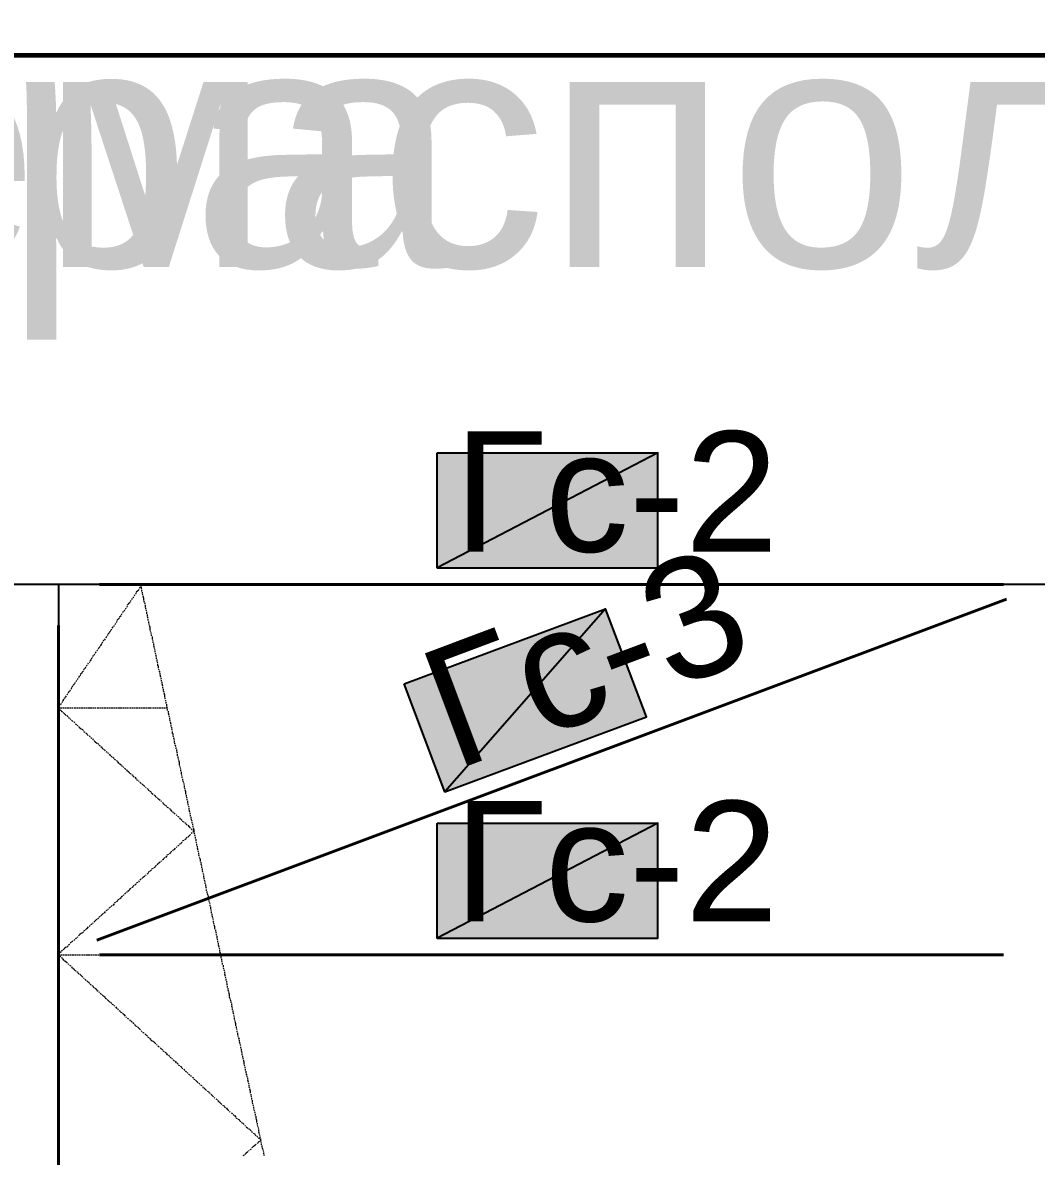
# Model space of a CAD drawing. Extents: x 8 to 21351, y 0 to 420.
# Drawn here: x 15691.51 to 15722.33, y 381.6 to 416.07 of the extents above; entities that cross this region are included whole.
import ezdxf

# ---------------------------------------------------------------- set-up
doc = ezdxf.new("R2010")
doc.units = 0
doc.styles.add('TEYPDFCAD_TEXT', font='arial.ttf')

msp = doc.modelspace()

# ---------------------------------------------------------------- hatches: boundary and pattern name
at = {"true_color": 0xffffff}
h = msp.add_hatch(color=0, dxfattribs=at)
h.paths.add_polyline_path([(15704.108, 402.992), (15710.818, 402.992), (15704.108, 399.5)])
h.paths.add_polyline_path([(15710.818, 402.992), (15704.108, 399.5), (15710.818, 399.5)])
h = msp.add_hatch(color=0, dxfattribs=at)
h.paths.add_polyline_path([(15703.113, 395.965), (15709.231, 398.251), (15704.341, 392.684)])
h.paths.add_polyline_path([(15709.231, 398.251), (15704.341, 392.684), (15710.479, 394.97)])
h = msp.add_hatch(color=0, dxfattribs=at)
h.paths.add_polyline_path([(15704.108, 391.731), (15710.818, 391.731), (15704.108, 388.239)])
h.paths.add_polyline_path([(15710.818, 391.731), (15704.108, 388.239), (15710.818, 388.239)])

# ---------------------------------------------------------------- linework, layer by layer
at = {"color": 0, "lineweight": 0, "true_color": 0xffffff}
for p, q in [((15704.108, 399.5), (15710.818, 399.5)), ((15704.341, 392.684), (15710.479, 394.97)), ((15704.108, 388.239), (15710.818, 388.239))]:
    msp.add_line(p, q, dxfattribs=at)
at = {"color": 7, "lineweight": 25}
for p, q in [((15702.076, 398.992), (15682.095, 398.992)), ((15692.594, 398.992), (15692.594, 385.593)), ((15704.574, 398.992), (15703.579, 398.992)), ((15726.079, 398.992), (15706.077, 398.992)), ((15692.594, 384.09), (15692.594, 383.074))]:
    msp.add_line(p, q, dxfattribs=at)
at = {"color": 7, "lineweight": 40}
for p, q in [((15721.338, 398.992), (15693.842, 398.992)), ((15693.758, 388.175), (15721.423, 398.547)), ((15692.594, 397.743), (15692.594, 310.219)), ((15721.338, 387.731), (15693.842, 387.731))]:
    msp.add_line(p, q, dxfattribs=at)
at = {"color": 7, "lineweight": 5}
for p, q in [((15695.049, 398.843), (15695.007, 398.801)), ((15695.07, 398.907), (15695.049, 398.865)), ((15695.112, 398.949), (15695.091, 398.928)), ((15695.112, 398.928), (15695.112, 398.949)), ((15695.134, 398.843), (15695.112, 398.907)), ((15695.134, 398.78), (15695.134, 398.822)), ((15694.795, 398.505), (15694.774, 398.462)), ((15694.837, 398.568), (15694.816, 398.526)), ((15694.88, 398.611), (15694.858, 398.589)), ((15694.922, 398.674), (15694.901, 398.632)), ((15694.964, 398.738), (15694.943, 398.695)), ((15695.007, 398.801), (15694.964, 398.759)), ((15695.155, 398.716), (15695.155, 398.759)), ((15695.176, 398.653), (15695.155, 398.695)), ((15695.197, 398.568), (15695.176, 398.632)), ((15695.197, 398.505), (15695.197, 398.568)), ((15695.218, 398.441), (15695.197, 398.484)), ((15694.562, 398.166), (15694.541, 398.124)), ((15694.604, 398.209), (15694.583, 398.166)), ((15694.647, 398.272), (15694.626, 398.23)), ((15694.689, 398.335), (15694.668, 398.293)), ((15694.731, 398.399), (15694.689, 398.357)), ((15694.774, 398.441), (15694.731, 398.399)), ((15695.239, 398.378), (15695.218, 398.42)), ((15695.239, 398.314), (15695.239, 398.357)), ((15695.261, 398.23), (15695.239, 398.293)), ((15695.282, 398.166), (15695.261, 398.209)), ((15695.282, 398.103), (15695.282, 398.145)), ((15694.329, 397.806), (15694.308, 397.764)), ((15694.372, 397.87), (15694.35, 397.827)), ((15694.414, 397.933), (15694.372, 397.891)), ((15694.456, 397.976), (15694.414, 397.933)), ((15694.499, 398.039), (15694.456, 397.997)), ((15694.52, 398.103), (15694.499, 398.06)), ((15695.303, 398.039), (15695.303, 398.081)), ((15695.324, 397.954), (15695.303, 398.018)), ((15695.324, 397.891), (15695.324, 397.933)), ((15695.345, 397.827), (15695.345, 397.87)), ((15695.366, 397.764), (15695.345, 397.806)), ((15694.096, 397.468), (15694.075, 397.425)), ((15694.139, 397.51), (15694.096, 397.489)), ((15694.181, 397.574), (15694.139, 397.531)), ((15694.223, 397.637), (15694.181, 397.595)), ((15694.245, 397.7), (15694.223, 397.658)), ((15694.287, 397.743), (15694.266, 397.7)), ((15695.388, 397.679), (15695.366, 397.743)), ((15695.388, 397.616), (15695.388, 397.679)), ((15695.409, 397.552), (15695.388, 397.595)), ((15695.43, 397.489), (15695.409, 397.531)), ((15695.43, 397.425), (15695.43, 397.468)), ((15693.864, 397.108), (15693.821, 397.065)), ((15693.906, 397.171), (15693.864, 397.129)), ((15693.948, 397.235), (15693.906, 397.192)), ((15693.969, 397.298), (15693.948, 397.256)), ((15694.012, 397.341), (15693.991, 397.298)), ((15694.054, 397.404), (15694.033, 397.362)), ((15695.451, 397.341), (15695.451, 397.404)), ((15695.472, 397.277), (15695.451, 397.319)), ((15695.472, 397.214), (15695.472, 397.256)), ((15695.493, 397.15), (15695.493, 397.192)), ((15695.515, 397.065), (15695.493, 397.129)), ((15693.631, 396.769), (15693.588, 396.727)), ((15693.652, 396.833), (15693.631, 396.79)), ((15693.694, 396.875), (15693.673, 396.833)), ((15693.737, 396.938), (15693.715, 396.896)), ((15693.779, 397.002), (15693.758, 396.96)), ((15693.821, 397.065), (15693.8, 397.023)), ((15695.536, 397.002), (15695.515, 397.044)), ((15695.536, 396.938), (15695.536, 396.981)), ((15695.557, 396.875), (15695.536, 396.917)), ((15695.578, 396.79), (15695.557, 396.854)), ((15695.578, 396.727), (15695.578, 396.769)), ((15693.377, 396.43), (15693.356, 396.388)), ((15693.419, 396.473), (15693.398, 396.43)), ((15693.461, 396.536), (15693.44, 396.494)), ((15693.504, 396.6), (15693.483, 396.557)), ((15693.546, 396.642), (15693.525, 396.621)), ((15693.588, 396.706), (15693.546, 396.663)), ((15695.599, 396.663), (15695.599, 396.706)), ((15695.62, 396.6), (15695.599, 396.642)), ((15695.62, 396.515), (15695.62, 396.579)), ((15695.642, 396.452), (15695.642, 396.515)), ((15695.663, 396.388), (15695.642, 396.43)), ((15693.144, 396.071), (15693.123, 396.028)), ((15693.186, 396.134), (15693.165, 396.092)), ((15693.229, 396.198), (15693.207, 396.155)), ((15693.271, 396.24), (15693.25, 396.198)), ((15693.313, 396.303), (15693.271, 396.261)), ((15693.356, 396.367), (15693.313, 396.325)), ((15695.684, 396.325), (15695.663, 396.367)), ((15695.684, 396.261), (15695.684, 396.303)), ((15695.705, 396.176), (15695.684, 396.24)), ((15695.726, 396.113), (15695.705, 396.155)), ((15695.726, 396.049), (15695.726, 396.092)), ((15692.911, 395.732), (15692.89, 395.69)), ((15692.953, 395.774), (15692.932, 395.732)), ((15692.996, 395.838), (15692.975, 395.796)), ((15693.038, 395.901), (15692.996, 395.859)), ((15693.08, 395.965), (15693.038, 395.923)), ((15693.102, 396.007), (15693.08, 395.965)), ((15695.747, 395.986), (15695.747, 396.028)), ((15695.769, 395.901), (15695.747, 395.965)), ((15695.769, 395.838), (15695.769, 395.88)), ((15695.79, 395.774), (15695.79, 395.817)), ((15695.811, 395.711), (15695.79, 395.753)), ((15692.678, 395.372), (15692.657, 395.33)), ((15692.721, 395.436), (15692.699, 395.393)), ((15692.763, 395.499), (15692.721, 395.457)), ((15692.805, 395.541), (15692.763, 395.52)), ((15692.826, 395.605), (15692.805, 395.563)), ((15692.869, 395.668), (15692.848, 395.626)), ((15695.832, 395.626), (15695.811, 395.69)), ((15695.832, 395.563), (15695.832, 395.626)), ((15695.853, 395.499), (15695.832, 395.541)), ((15695.874, 395.436), (15695.853, 395.478)), ((15695.874, 395.372), (15695.874, 395.414)), ((15692.594, 395.266), (15692.594, 395.245)), ((15692.594, 395.245), (15692.615, 395.203)), ((15692.594, 395.203), (15692.594, 395.245)), ((15692.594, 395.245), (15692.636, 395.245)), ((15692.594, 395.139), (15692.594, 395.182)), ((15692.594, 395.055), (15692.594, 395.118)), ((15692.594, 394.991), (15692.594, 395.055)), ((15692.636, 395.33), (15692.615, 395.288)), ((15692.636, 395.245), (15692.699, 395.245)), ((15692.636, 395.182), (15692.678, 395.16)), ((15692.678, 395.139), (15692.721, 395.118)), ((15692.721, 395.245), (15692.763, 395.245)), ((15692.742, 395.097), (15692.784, 395.055)), ((15692.784, 395.245), (15692.826, 395.245)), ((15692.784, 395.055), (15692.826, 395.012)), ((15692.848, 395.245), (15692.911, 395.245)), ((15692.932, 395.245), (15692.975, 395.245)), ((15692.996, 395.245), (15693.038, 395.245)), ((15693.059, 395.245), (15693.123, 395.245)), ((15693.144, 395.245), (15693.186, 395.245)), ((15693.207, 395.245), (15693.25, 395.245)), ((15693.271, 395.245), (15693.334, 395.245)), ((15693.356, 395.245), (15693.398, 395.245)), ((15693.419, 395.245), (15693.461, 395.245)), ((15693.483, 395.245), (15693.546, 395.245)), ((15693.546, 395.245), (15693.61, 395.245)), ((15693.631, 395.245), (15693.673, 395.245)), ((15693.694, 395.245), (15693.737, 395.245)), ((15693.758, 395.245), (15693.821, 395.245)), ((15693.842, 395.245), (15693.885, 395.245)), ((15693.906, 395.245), (15693.948, 395.245)), ((15693.969, 395.245), (15694.033, 395.245)), ((15694.054, 395.245), (15694.096, 395.245)), ((15694.118, 395.245), (15694.16, 395.245)), ((15694.181, 395.245), (15694.245, 395.245)), ((15694.266, 395.245), (15694.308, 395.245)), ((15694.329, 395.245), (15694.372, 395.245)), ((15694.393, 395.245), (15694.456, 395.245)), ((15694.456, 395.245), (15694.52, 395.245)), ((15694.541, 395.245), (15694.583, 395.245)), ((15694.604, 395.245), (15694.647, 395.245)), ((15694.668, 395.245), (15694.731, 395.245)), ((15694.753, 395.245), (15694.795, 395.245)), ((15694.816, 395.245), (15694.858, 395.245)), ((15694.88, 395.245), (15694.943, 395.245)), ((15694.964, 395.245), (15695.007, 395.245)), ((15695.028, 395.245), (15695.07, 395.245)), ((15695.091, 395.245), (15695.155, 395.245)), ((15695.176, 395.245), (15695.218, 395.245)), ((15695.239, 395.245), (15695.282, 395.245)), ((15695.303, 395.245), (15695.366, 395.245)), ((15695.366, 395.245), (15695.43, 395.245)), ((15695.451, 395.245), (15695.493, 395.245)), ((15695.515, 395.245), (15695.557, 395.245)), ((15695.578, 395.245), (15695.642, 395.245)), ((15695.663, 395.245), (15695.705, 395.245)), ((15695.726, 395.245), (15695.769, 395.245)), ((15695.79, 395.245), (15695.853, 395.245)), ((15695.874, 395.245), (15695.917, 395.245)), ((15695.896, 395.288), (15695.896, 395.351)), ((15695.917, 395.224), (15695.896, 395.266)), ((15695.917, 395.16), (15695.917, 395.203)), ((15695.938, 395.097), (15695.938, 395.139)), ((15695.959, 395.012), (15695.938, 395.076)), ((15692.594, 394.928), (15692.594, 394.97)), ((15692.594, 394.864), (15692.594, 394.906)), ((15692.594, 394.779), (15692.594, 394.843)), ((15692.594, 394.716), (15692.594, 394.758)), ((15692.594, 394.652), (15692.594, 394.695)), ((15692.848, 395.012), (15692.89, 394.97)), ((15692.89, 394.949), (15692.932, 394.928)), ((15692.953, 394.906), (15692.975, 394.885)), ((15692.996, 394.864), (15693.038, 394.822)), ((15693.059, 394.822), (15693.08, 394.779)), ((15693.102, 394.758), (15693.144, 394.737)), ((15693.165, 394.716), (15693.186, 394.695)), ((15695.98, 394.949), (15695.959, 394.991)), ((15695.98, 394.885), (15695.98, 394.928)), ((15696.001, 394.822), (15695.98, 394.864)), ((15696.023, 394.737), (15696.001, 394.801)), ((15696.023, 394.674), (15696.023, 394.716)), ((15692.594, 394.568), (15692.594, 394.631)), ((15692.594, 394.504), (15692.594, 394.547)), ((15692.594, 394.441), (15692.594, 394.483)), ((15692.594, 394.356), (15692.594, 394.42)), ((15692.594, 394.293), (15692.594, 394.335)), ((15693.207, 394.674), (15693.25, 394.631)), ((15693.25, 394.631), (15693.292, 394.589)), ((15693.313, 394.589), (15693.356, 394.547)), ((15693.356, 394.525), (15693.398, 394.504)), ((15693.419, 394.483), (15693.461, 394.462)), ((15693.461, 394.441), (15693.504, 394.399)), ((15693.525, 394.399), (15693.546, 394.356)), ((15693.567, 394.335), (15693.61, 394.314)), ((15696.044, 394.61), (15696.044, 394.652)), ((15696.065, 394.547), (15696.044, 394.589)), ((15696.065, 394.462), (15696.065, 394.525)), ((15696.086, 394.399), (15696.086, 394.462)), ((15696.107, 394.335), (15696.086, 394.377)), ((15692.594, 394.229), (15692.594, 394.271)), ((15692.594, 394.144), (15692.594, 394.208)), ((15692.594, 394.081), (15692.594, 394.144)), ((15692.594, 394.017), (15692.594, 394.06)), ((15692.594, 393.954), (15692.594, 393.996)), ((15693.631, 394.293), (15693.652, 394.271)), ((15693.673, 394.25), (15693.715, 394.208)), ((15693.715, 394.208), (15693.758, 394.166)), ((15693.779, 394.166), (15693.821, 394.123)), ((15693.821, 394.102), (15693.864, 394.081)), ((15693.885, 394.06), (15693.927, 394.039)), ((15693.927, 394.017), (15693.969, 393.975)), ((15696.128, 394.271), (15696.107, 394.314)), ((15696.128, 394.208), (15696.128, 394.25)), ((15696.15, 394.123), (15696.128, 394.187)), ((15696.171, 394.06), (15696.15, 394.102)), ((15696.171, 393.996), (15696.171, 394.039)), ((15692.594, 393.869), (15692.594, 393.933)), ((15692.594, 393.806), (15692.594, 393.848)), ((15692.594, 393.742), (15692.594, 393.785)), ((15692.594, 393.658), (15692.594, 393.721)), ((15693.991, 393.975), (15694.012, 393.933)), ((15694.033, 393.912), (15694.075, 393.89)), ((15694.096, 393.869), (15694.118, 393.848)), ((15694.139, 393.827), (15694.181, 393.785)), ((15694.202, 393.785), (15694.223, 393.742)), ((15694.245, 393.742), (15694.287, 393.7)), ((15694.287, 393.679), (15694.329, 393.658)), ((15696.192, 393.933), (15696.192, 393.975)), ((15696.213, 393.848), (15696.192, 393.912)), ((15696.213, 393.785), (15696.213, 393.827)), ((15696.234, 393.721), (15696.234, 393.764)), ((15696.255, 393.658), (15696.234, 393.7)), ((15692.594, 393.594), (15692.594, 393.637)), ((15692.594, 393.531), (15692.594, 393.573)), ((15692.594, 393.446), (15692.594, 393.51)), ((15692.594, 393.382), (15692.594, 393.425)), ((15692.594, 393.319), (15692.594, 393.361)), ((15694.35, 393.637), (15694.393, 393.615)), ((15694.393, 393.594), (15694.435, 393.552)), ((15694.456, 393.552), (15694.499, 393.51)), ((15694.499, 393.488), (15694.541, 393.467)), ((15694.562, 393.446), (15694.583, 393.425)), ((15694.604, 393.404), (15694.647, 393.361)), ((15694.668, 393.361), (15694.689, 393.319)), ((15694.71, 393.319), (15694.753, 393.277)), ((15696.277, 393.573), (15696.255, 393.637)), ((15696.277, 393.51), (15696.277, 393.573)), ((15696.298, 393.446), (15696.277, 393.488)), ((15696.319, 393.382), (15696.298, 393.425)), ((15696.319, 393.319), (15696.319, 393.361)), ((15692.594, 393.234), (15692.594, 393.298)), ((15692.594, 393.171), (15692.594, 393.234)), ((15692.594, 393.107), (15692.594, 393.15)), ((15692.594, 393.044), (15692.594, 393.086)), ((15692.594, 392.959), (15692.594, 393.023)), ((15694.753, 393.255), (15694.795, 393.234)), ((15694.816, 393.213), (15694.858, 393.192)), ((15694.858, 393.171), (15694.901, 393.128)), ((15694.922, 393.128), (15694.964, 393.086)), ((15694.964, 393.065), (15695.007, 393.044)), ((15695.028, 393.023), (15695.049, 393.002)), ((15695.07, 392.98), (15695.112, 392.938)), ((15696.34, 393.234), (15696.34, 393.298)), ((15696.361, 393.171), (15696.34, 393.213)), ((15696.361, 393.107), (15696.361, 393.15)), ((15696.382, 393.044), (15696.382, 393.086)), ((15696.404, 392.959), (15696.382, 393.023)), ((15692.594, 392.896), (15692.594, 392.938)), ((15692.594, 392.832), (15692.594, 392.874)), ((15692.594, 392.747), (15692.594, 392.811)), ((15692.594, 392.684), (15692.594, 392.726)), ((15692.594, 392.62), (15692.594, 392.663)), ((15695.134, 392.938), (15695.155, 392.896)), ((15695.176, 392.896), (15695.218, 392.853)), ((15695.239, 392.832), (15695.261, 392.811)), ((15695.282, 392.79), (15695.324, 392.769)), ((15695.324, 392.747), (15695.366, 392.705)), ((15695.388, 392.705), (15695.43, 392.663)), ((15695.43, 392.642), (15695.472, 392.62)), ((15696.425, 392.896), (15696.404, 392.938)), ((15696.425, 392.832), (15696.425, 392.874)), ((15696.446, 392.769), (15696.425, 392.811)), ((15696.467, 392.684), (15696.446, 392.747)), ((15696.467, 392.62), (15696.467, 392.684)), ((15692.594, 392.536), (15692.594, 392.599)), ((15692.594, 392.472), (15692.594, 392.515)), ((15692.594, 392.409), (15692.594, 392.451)), ((15692.594, 392.324), (15692.594, 392.388)), ((15692.594, 392.261), (15692.594, 392.324)), ((15695.493, 392.599), (15695.536, 392.578)), ((15695.536, 392.557), (15695.578, 392.515)), ((15695.599, 392.515), (15695.62, 392.472)), ((15695.642, 392.472), (15695.684, 392.43)), ((15695.705, 392.409), (15695.726, 392.388)), ((15695.747, 392.366), (15695.79, 392.345)), ((15695.79, 392.324), (15695.832, 392.282)), ((15695.853, 392.282), (15695.896, 392.239)), ((15696.488, 392.557), (15696.488, 392.599)), ((15696.509, 392.493), (15696.488, 392.536)), ((15696.509, 392.43), (15696.509, 392.472)), ((15696.531, 392.345), (15696.531, 392.409)), ((15696.552, 392.282), (15696.531, 392.324)), ((15692.594, 392.197), (15692.594, 392.239)), ((15692.594, 392.134), (15692.594, 392.176)), ((15692.594, 392.049), (15692.594, 392.113)), ((15692.594, 391.985), (15692.594, 392.028)), ((15692.594, 391.922), (15692.594, 391.964)), ((15695.896, 392.218), (15695.938, 392.197)), ((15695.959, 392.176), (15696.001, 392.155)), ((15696.001, 392.134), (15696.044, 392.091)), ((15696.065, 392.091), (15696.086, 392.049)), ((15696.107, 392.049), (15696.15, 392.007)), ((15696.171, 391.985), (15696.192, 391.964)), ((15696.213, 391.943), (15696.255, 391.922)), ((15696.573, 392.218), (15696.552, 392.261)), ((15696.573, 392.155), (15696.573, 392.197)), ((15696.594, 392.07), (15696.573, 392.134)), ((15696.615, 392.007), (15696.594, 392.049)), ((15696.615, 391.943), (15696.615, 391.985)), ((15696.636, 391.88), (15696.636, 391.922)), ((15692.594, 391.837), (15692.594, 391.901)), ((15692.594, 391.774), (15692.594, 391.816)), ((15692.594, 391.71), (15692.594, 391.753)), ((15692.594, 391.626), (15692.594, 391.689)), ((15692.594, 391.562), (15692.594, 391.604)), ((15696.277, 391.901), (15696.298, 391.858)), ((15696.319, 391.858), (15696.361, 391.816)), ((15696.361, 391.795), (15696.404, 391.774)), ((15696.425, 391.753), (15696.467, 391.731)), ((15696.467, 391.71), (15696.509, 391.668)), ((15696.531, 391.668), (15696.573, 391.626)), ((15696.573, 391.626), (15696.615, 391.583)), ((15696.658, 391.795), (15696.636, 391.858)), ((15696.658, 391.731), (15696.658, 391.774)), ((15696.679, 391.668), (15696.679, 391.71)), ((15696.7, 391.604), (15696.679, 391.647)), ((15696.721, 391.52), (15696.7, 391.583)), ((15692.594, 391.499), (15692.594, 391.541)), ((15692.594, 391.414), (15692.594, 391.478)), ((15692.594, 391.351), (15692.594, 391.414)), ((15692.594, 391.287), (15692.594, 391.329)), ((15692.594, 391.223), (15692.594, 391.266)), ((15696.467, 391.245), (15696.425, 391.223)), ((15696.509, 391.308), (15696.467, 391.266)), ((15696.573, 391.351), (15696.531, 391.308)), ((15696.615, 391.393), (15696.573, 391.351)), ((15696.636, 391.562), (15696.658, 391.541)), ((15696.658, 391.435), (15696.636, 391.414)), ((15696.679, 391.52), (15696.721, 391.499)), ((15696.721, 391.499), (15696.679, 391.456)), ((15696.721, 391.456), (15696.721, 391.52)), ((15696.742, 391.393), (15696.721, 391.435)), ((15696.763, 391.329), (15696.742, 391.372)), ((15696.763, 391.266), (15696.763, 391.308)), ((15696.785, 391.181), (15696.785, 391.245)), ((15692.594, 391.139), (15692.594, 391.202)), ((15692.594, 391.075), (15692.594, 391.118)), ((15692.594, 391.012), (15692.594, 391.054)), ((15692.594, 390.927), (15692.594, 390.991)), ((15692.594, 390.864), (15692.594, 390.906)), ((15696.086, 390.927), (15696.065, 390.885)), ((15696.15, 390.969), (15696.107, 390.927)), ((15696.192, 391.012), (15696.171, 390.991)), ((15696.255, 391.054), (15696.213, 391.033)), ((15696.298, 391.118), (15696.277, 391.075)), ((15696.361, 391.16), (15696.319, 391.118)), ((15696.404, 391.202), (15696.361, 391.181)), ((15696.806, 391.118), (15696.785, 391.16)), ((15696.806, 391.054), (15696.806, 391.096)), ((15696.827, 390.991), (15696.827, 391.033)), ((15696.848, 390.906), (15696.827, 390.969)), ((15692.594, 390.8), (15692.594, 390.842)), ((15692.594, 390.716), (15692.594, 390.779)), ((15692.594, 390.652), (15692.594, 390.694)), ((15692.594, 390.589), (15692.594, 390.631)), ((15692.594, 390.504), (15692.594, 390.567)), ((15695.684, 390.546), (15695.642, 390.504)), ((15695.726, 390.589), (15695.705, 390.567)), ((15695.79, 390.631), (15695.747, 390.61)), ((15695.832, 390.694), (15695.79, 390.652)), ((15695.896, 390.737), (15695.853, 390.694)), ((15695.938, 390.779), (15695.896, 390.758)), ((15696.001, 390.821), (15695.959, 390.8)), ((15696.044, 390.885), (15696.001, 390.842)), ((15696.869, 390.842), (15696.848, 390.885)), ((15696.869, 390.779), (15696.869, 390.821)), ((15696.89, 390.716), (15696.869, 390.758)), ((15696.912, 390.631), (15696.89, 390.694)), ((15696.912, 390.567), (15696.912, 390.631)), ((15696.933, 390.504), (15696.933, 390.546)), ((15692.594, 390.44), (15692.594, 390.504)), ((15692.594, 390.377), (15692.594, 390.419)), ((15692.594, 390.313), (15692.594, 390.356)), ((15692.594, 390.229), (15692.594, 390.292)), ((15692.594, 390.165), (15692.594, 390.207)), ((15695.324, 390.207), (15695.282, 390.186)), ((15695.366, 390.271), (15695.324, 390.229)), ((15695.43, 390.313), (15695.388, 390.271)), ((15695.472, 390.356), (15695.43, 390.334)), ((15695.536, 390.398), (15695.493, 390.377)), ((15695.578, 390.461), (15695.536, 390.419)), ((15695.62, 390.504), (15695.599, 390.461)), ((15696.954, 390.44), (15696.933, 390.483)), ((15696.954, 390.377), (15696.954, 390.419)), ((15696.975, 390.292), (15696.975, 390.356)), ((15696.996, 390.229), (15696.975, 390.271)), ((15697.017, 390.165), (15696.996, 390.207)), ((15692.594, 390.102), (15692.594, 390.144)), ((15692.594, 390.017), (15692.594, 390.08)), ((15692.594, 389.953), (15692.594, 389.996)), ((15692.594, 389.89), (15692.594, 389.932)), ((15692.594, 389.805), (15692.594, 389.869)), ((15694.964, 389.89), (15694.922, 389.848)), ((15695.007, 389.932), (15694.964, 389.911)), ((15695.049, 389.975), (15695.028, 389.953)), ((15695.112, 390.038), (15695.07, 389.996)), ((15695.155, 390.08), (15695.134, 390.038)), ((15695.218, 390.123), (15695.176, 390.08)), ((15695.261, 390.165), (15695.239, 390.144)), ((15697.017, 390.102), (15697.017, 390.144)), ((15697.039, 390.017), (15697.017, 390.08)), ((15697.06, 389.953), (15697.039, 389.996)), ((15697.06, 389.89), (15697.06, 389.932)), ((15697.081, 389.827), (15697.081, 389.869)), ((15692.594, 389.742), (15692.594, 389.784)), ((15692.594, 389.678), (15692.594, 389.721)), ((15692.594, 389.594), (15692.594, 389.657)), ((15692.594, 389.53), (15692.594, 389.594)), ((15692.594, 389.467), (15692.594, 389.509)), ((15694.541, 389.509), (15694.499, 389.488)), ((15694.583, 389.551), (15694.562, 389.53)), ((15694.647, 389.615), (15694.604, 389.572)), ((15694.689, 389.657), (15694.668, 389.615)), ((15694.753, 389.699), (15694.71, 389.657)), ((15694.795, 389.742), (15694.753, 389.721)), ((15694.858, 389.784), (15694.816, 389.763)), ((15694.901, 389.848), (15694.858, 389.805)), ((15697.102, 389.742), (15697.081, 389.805)), ((15697.102, 389.678), (15697.102, 389.721)), ((15697.123, 389.615), (15697.123, 389.657)), ((15697.144, 389.551), (15697.123, 389.594)), ((15697.166, 389.467), (15697.144, 389.53)), ((15692.594, 389.403), (15692.594, 389.445)), ((15692.594, 389.318), (15692.594, 389.382)), ((15692.594, 389.255), (15692.594, 389.297)), ((15692.594, 389.192), (15692.594, 389.234)), ((15692.594, 389.107), (15692.594, 389.17)), ((15694.181, 389.192), (15694.139, 389.149)), ((15694.223, 389.234), (15694.202, 389.192)), ((15694.287, 389.276), (15694.245, 389.234)), ((15694.329, 389.318), (15694.287, 389.297)), ((15694.393, 389.361), (15694.35, 389.34)), ((15694.435, 389.424), (15694.393, 389.382)), ((15694.499, 389.467), (15694.456, 389.424)), ((15697.166, 389.403), (15697.166, 389.467)), ((15697.187, 389.34), (15697.166, 389.382)), ((15697.208, 389.276), (15697.187, 389.318)), ((15697.208, 389.213), (15697.208, 389.255)), ((15697.229, 389.128), (15697.229, 389.192)), ((15692.594, 389.043), (15692.594, 389.086)), ((15692.594, 388.98), (15692.594, 389.022)), ((15692.594, 388.895), (15692.594, 388.959)), ((15692.594, 388.832), (15692.594, 388.874)), ((15693.821, 388.853), (15693.779, 388.81)), ((15693.864, 388.895), (15693.821, 388.874)), ((15693.927, 388.959), (15693.885, 388.916)), ((15693.969, 389.001), (15693.927, 388.959)), ((15694.012, 389.043), (15693.991, 389.001)), ((15694.075, 389.086), (15694.033, 389.065)), ((15694.118, 389.128), (15694.096, 389.107)), ((15697.25, 389.065), (15697.229, 389.107)), ((15697.25, 389.001), (15697.25, 389.043)), ((15697.271, 388.937), (15697.271, 388.98)), ((15697.293, 388.853), (15697.271, 388.916)), ((15697.314, 388.789), (15697.293, 388.832)), ((15692.594, 388.768), (15692.594, 388.81)), ((15692.594, 388.683), (15692.594, 388.747)), ((15692.594, 388.62), (15692.594, 388.683)), ((15692.594, 388.557), (15692.594, 388.599)), ((15692.594, 388.493), (15692.594, 388.535)), ((15693.461, 388.535), (15693.419, 388.493)), ((15693.504, 388.578), (15693.461, 388.535)), ((15693.546, 388.62), (15693.525, 388.578)), ((15693.61, 388.662), (15693.567, 388.641)), ((15693.652, 388.705), (15693.631, 388.683)), ((15693.715, 388.768), (15693.673, 388.726)), ((15693.758, 388.81), (15693.715, 388.768)), ((15697.314, 388.726), (15697.314, 388.768)), ((15697.335, 388.662), (15697.314, 388.705)), ((15697.356, 388.578), (15697.335, 388.641)), ((15697.356, 388.514), (15697.356, 388.578)), ((15697.377, 388.451), (15697.377, 388.493)), ((15692.594, 388.408), (15692.594, 388.472)), ((15692.594, 388.345), (15692.594, 388.387)), ((15692.594, 388.281), (15692.594, 388.324)), ((15692.594, 388.197), (15692.594, 388.26)), ((15692.594, 388.133), (15692.594, 388.175)), ((15693.038, 388.154), (15692.996, 388.112)), ((15693.08, 388.197), (15693.059, 388.154)), ((15693.144, 388.239), (15693.102, 388.218)), ((15693.186, 388.281), (15693.165, 388.26)), ((15693.25, 388.345), (15693.207, 388.303)), ((15693.292, 388.387), (15693.25, 388.345)), ((15693.356, 388.43), (15693.313, 388.387)), ((15693.398, 388.472), (15693.356, 388.451)), ((15697.398, 388.387), (15697.377, 388.43)), ((15697.398, 388.324), (15697.398, 388.366)), ((15697.42, 388.239), (15697.42, 388.303)), ((15697.441, 388.175), (15697.42, 388.218)), ((15697.441, 388.112), (15697.441, 388.154)), ((15692.594, 388.07), (15692.594, 388.112)), ((15692.594, 387.985), (15692.594, 388.048)), ((15692.594, 387.921), (15692.594, 387.964)), ((15692.594, 387.858), (15692.594, 387.9)), ((15692.594, 387.773), (15692.594, 387.837)), ((15692.678, 387.816), (15692.636, 387.795)), ((15692.721, 387.858), (15692.678, 387.837)), ((15692.784, 387.921), (15692.742, 387.879)), ((15692.826, 387.964), (15692.784, 387.921)), ((15692.89, 388.006), (15692.848, 387.964)), ((15692.932, 388.048), (15692.89, 388.027)), ((15692.975, 388.112), (15692.953, 388.07)), ((15697.462, 388.048), (15697.462, 388.091)), ((15697.483, 387.964), (15697.462, 388.027)), ((15697.504, 387.9), (15697.483, 387.943)), ((15697.504, 387.837), (15697.504, 387.879)), ((15697.525, 387.773), (15697.504, 387.816)), ((15692.615, 387.773), (15692.594, 387.731)), ((15692.594, 387.71), (15692.594, 387.773)), ((15692.594, 387.731), (15692.636, 387.731)), ((15692.594, 387.731), (15692.615, 387.71)), ((15692.594, 387.646), (15692.594, 387.689)), ((15692.594, 387.583), (15692.594, 387.625)), ((15692.594, 387.498), (15692.594, 387.562)), ((15692.594, 387.435), (15692.594, 387.477)), ((15692.636, 387.71), (15692.657, 387.667)), ((15692.657, 387.731), (15692.699, 387.731)), ((15692.678, 387.646), (15692.721, 387.625)), ((15692.721, 387.731), (15692.763, 387.731)), ((15692.721, 387.604), (15692.763, 387.562)), ((15692.784, 387.731), (15692.848, 387.731)), ((15692.784, 387.562), (15692.826, 387.519)), ((15692.826, 387.519), (15692.869, 387.477)), ((15692.869, 387.731), (15692.911, 387.731)), ((15692.89, 387.456), (15692.911, 387.435)), ((15692.932, 387.731), (15692.975, 387.731)), ((15692.996, 387.731), (15693.059, 387.731)), ((15693.08, 387.731), (15693.123, 387.731)), ((15693.144, 387.731), (15693.186, 387.731)), ((15693.207, 387.731), (15693.271, 387.731)), ((15693.292, 387.731), (15693.334, 387.731)), ((15693.356, 387.731), (15693.398, 387.731)), ((15693.419, 387.731), (15693.483, 387.731)), ((15693.483, 387.731), (15693.546, 387.731)), ((15693.567, 387.731), (15693.61, 387.731)), ((15693.631, 387.731), (15693.673, 387.731)), ((15693.694, 387.731), (15693.758, 387.731)), ((15693.779, 387.731), (15693.821, 387.731)), ((15693.842, 387.731), (15693.885, 387.731)), ((15693.906, 387.731), (15693.969, 387.731)), ((15693.991, 387.731), (15694.033, 387.731)), ((15694.054, 387.731), (15694.096, 387.731)), ((15694.118, 387.731), (15694.181, 387.731)), ((15694.202, 387.731), (15694.245, 387.731)), ((15694.266, 387.731), (15694.308, 387.731)), ((15694.329, 387.731), (15694.393, 387.731)), ((15694.393, 387.731), (15694.456, 387.731)), ((15694.477, 387.731), (15694.52, 387.731)), ((15694.541, 387.731), (15694.583, 387.731)), ((15694.604, 387.731), (15694.668, 387.731)), ((15694.689, 387.731), (15694.731, 387.731)), ((15694.753, 387.731), (15694.795, 387.731)), ((15694.816, 387.731), (15694.88, 387.731)), ((15694.901, 387.731), (15694.943, 387.731)), ((15694.964, 387.731), (15695.007, 387.731)), ((15695.028, 387.731), (15695.091, 387.731)), ((15695.112, 387.731), (15695.155, 387.731)), ((15695.176, 387.731), (15695.218, 387.731)), ((15695.239, 387.731), (15695.303, 387.731)), ((15695.303, 387.731), (15695.366, 387.731)), ((15695.388, 387.731), (15695.43, 387.731)), ((15695.451, 387.731), (15695.493, 387.731)), ((15695.515, 387.731), (15695.578, 387.731)), ((15695.599, 387.731), (15695.642, 387.731)), ((15695.663, 387.731), (15695.705, 387.731)), ((15695.726, 387.731), (15695.79, 387.731)), ((15695.811, 387.731), (15695.853, 387.731)), ((15695.874, 387.731), (15695.917, 387.731)), ((15695.938, 387.731), (15696.001, 387.731)), ((15696.023, 387.731), (15696.065, 387.731)), ((15696.086, 387.731), (15696.128, 387.731)), ((15696.15, 387.731), (15696.213, 387.731)), ((15696.213, 387.731), (15696.277, 387.731)), ((15696.298, 387.731), (15696.34, 387.731)), ((15696.361, 387.731), (15696.404, 387.731)), ((15696.425, 387.731), (15696.488, 387.731)), ((15696.509, 387.731), (15696.552, 387.731)), ((15696.573, 387.731), (15696.615, 387.731)), ((15696.636, 387.731), (15696.7, 387.731)), ((15696.721, 387.731), (15696.763, 387.731)), ((15696.785, 387.731), (15696.827, 387.731)), ((15696.848, 387.731), (15696.912, 387.731)), ((15696.933, 387.731), (15696.975, 387.731)), ((15696.996, 387.731), (15697.039, 387.731)), ((15697.06, 387.731), (15697.102, 387.731)), ((15697.123, 387.731), (15697.187, 387.731)), ((15697.208, 387.731), (15697.25, 387.731)), ((15697.271, 387.731), (15697.314, 387.731)), ((15697.335, 387.731), (15697.398, 387.731)), ((15697.42, 387.731), (15697.462, 387.731)), ((15697.483, 387.731), (15697.525, 387.731)), ((15697.547, 387.689), (15697.525, 387.752)), ((15697.547, 387.625), (15697.547, 387.689)), ((15697.568, 387.562), (15697.568, 387.604)), ((15697.589, 387.498), (15697.568, 387.541)), ((15697.589, 387.435), (15697.589, 387.477)), ((15692.594, 387.371), (15692.594, 387.413)), ((15692.594, 387.286), (15692.594, 387.35)), ((15692.594, 387.223), (15692.594, 387.265)), ((15692.594, 387.159), (15692.594, 387.202)), ((15692.594, 387.075), (15692.594, 387.138)), ((15692.932, 387.413), (15692.975, 387.392)), ((15692.996, 387.371), (15693.017, 387.329)), ((15693.038, 387.329), (15693.08, 387.286)), ((15693.08, 387.265), (15693.123, 387.244)), ((15693.144, 387.223), (15693.186, 387.202)), ((15693.186, 387.181), (15693.229, 387.138)), ((15693.25, 387.138), (15693.292, 387.096)), ((15693.292, 387.096), (15693.334, 387.054)), ((15697.61, 387.35), (15697.61, 387.413)), ((15697.631, 387.286), (15697.61, 387.329)), ((15697.652, 387.223), (15697.631, 387.265)), ((15697.652, 387.159), (15697.652, 387.202)), ((15697.674, 387.075), (15697.652, 387.138)), ((15692.594, 387.011), (15692.594, 387.054)), ((15692.594, 386.948), (15692.594, 386.99)), ((15692.594, 386.863), (15692.594, 386.927)), ((15692.594, 386.8), (15692.594, 386.863)), ((15692.594, 386.736), (15692.594, 386.779)), ((15693.356, 387.032), (15693.377, 387.011)), ((15693.398, 386.99), (15693.44, 386.948)), ((15693.461, 386.948), (15693.483, 386.906)), ((15693.504, 386.906), (15693.546, 386.863)), ((15693.546, 386.842), (15693.588, 386.821)), ((15693.61, 386.8), (15693.652, 386.779)), ((15693.652, 386.757), (15693.694, 386.715)), ((15697.695, 387.011), (15697.674, 387.054)), ((15697.695, 386.948), (15697.695, 386.99)), ((15697.716, 386.884), (15697.716, 386.927)), ((15697.737, 386.8), (15697.716, 386.863)), ((15697.737, 386.736), (15697.737, 386.779)), ((15692.594, 386.673), (15692.594, 386.715)), ((15692.594, 386.588), (15692.594, 386.651)), ((15692.594, 386.524), (15692.594, 386.567)), ((15692.594, 386.461), (15692.594, 386.503)), ((15692.594, 386.376), (15692.594, 386.44)), ((15693.715, 386.715), (15693.758, 386.673)), ((15693.758, 386.651), (15693.8, 386.63)), ((15693.821, 386.609), (15693.842, 386.588)), ((15693.864, 386.567), (15693.906, 386.524)), ((15693.927, 386.524), (15693.948, 386.482)), ((15693.969, 386.482), (15694.012, 386.44)), ((15694.012, 386.419), (15694.054, 386.397)), ((15697.758, 386.673), (15697.758, 386.715)), ((15697.779, 386.609), (15697.758, 386.651)), ((15697.801, 386.524), (15697.779, 386.588)), ((15697.801, 386.461), (15697.801, 386.524)), ((15697.822, 386.397), (15697.801, 386.44)), ((15692.594, 386.313), (15692.594, 386.355)), ((15692.594, 386.249), (15692.594, 386.292)), ((15692.594, 386.165), (15692.594, 386.228)), ((15692.594, 386.101), (15692.594, 386.144)), ((15692.594, 386.038), (15692.594, 386.08)), ((15694.075, 386.376), (15694.118, 386.334)), ((15694.118, 386.334), (15694.16, 386.292)), ((15694.181, 386.292), (15694.223, 386.249)), ((15694.223, 386.228), (15694.266, 386.207)), ((15694.287, 386.186), (15694.308, 386.165)), ((15694.329, 386.144), (15694.372, 386.101)), ((15694.393, 386.101), (15694.414, 386.059)), ((15697.843, 386.334), (15697.822, 386.376)), ((15697.843, 386.271), (15697.843, 386.313)), ((15697.864, 386.186), (15697.864, 386.249)), ((15697.885, 386.122), (15697.864, 386.165)), ((15697.885, 386.059), (15697.885, 386.101)), ((15692.594, 385.953), (15692.594, 386.017)), ((15692.594, 385.889), (15692.594, 385.953)), ((15692.594, 385.826), (15692.594, 385.868)), ((15692.594, 385.762), (15692.594, 385.805)), ((15692.594, 385.678), (15692.594, 385.741)), ((15694.435, 386.038), (15694.477, 386.017)), ((15694.477, 385.995), (15694.52, 385.974)), ((15694.541, 385.953), (15694.583, 385.911)), ((15694.583, 385.911), (15694.626, 385.868)), ((15694.647, 385.847), (15694.668, 385.826)), ((15694.689, 385.805), (15694.731, 385.784)), ((15694.753, 385.762), (15694.774, 385.72)), ((15694.795, 385.72), (15694.837, 385.678)), ((15697.906, 385.995), (15697.906, 386.038)), ((15697.928, 385.911), (15697.906, 385.974)), ((15697.949, 385.847), (15697.928, 385.889)), ((15697.949, 385.784), (15697.949, 385.826)), ((15697.97, 385.72), (15697.949, 385.762)), ((15692.594, 385.614), (15692.594, 385.657)), ((15692.594, 385.551), (15692.594, 385.593)), ((15692.594, 385.466), (15692.594, 385.53)), ((15692.594, 385.403), (15692.594, 385.445)), ((15692.594, 385.339), (15692.594, 385.382)), ((15694.858, 385.678), (15694.88, 385.635)), ((15694.901, 385.614), (15694.943, 385.593)), ((15694.943, 385.572), (15694.985, 385.551)), ((15695.007, 385.53), (15695.049, 385.487)), ((15695.049, 385.487), (15695.091, 385.445)), ((15695.112, 385.424), (15695.134, 385.403)), ((15695.155, 385.382), (15695.197, 385.36)), ((15697.991, 385.635), (15697.97, 385.699)), ((15697.991, 385.572), (15697.991, 385.635)), ((15698.012, 385.509), (15698.012, 385.551)), ((15698.033, 385.445), (15698.012, 385.487)), ((15698.033, 385.382), (15698.033, 385.424)), ((15692.594, 385.255), (15692.594, 385.318)), ((15692.594, 385.191), (15692.594, 385.233)), ((15692.594, 385.127), (15692.594, 385.17)), ((15692.594, 385.043), (15692.594, 385.106)), ((15692.594, 384.979), (15692.594, 385.043)), ((15695.218, 385.339), (15695.239, 385.297)), ((15695.261, 385.297), (15695.303, 385.255)), ((15695.303, 385.233), (15695.345, 385.212)), ((15695.366, 385.191), (15695.409, 385.17)), ((15695.409, 385.149), (15695.451, 385.106)), ((15695.472, 385.106), (15695.515, 385.064)), ((15695.515, 385.064), (15695.557, 385.022)), ((15698.055, 385.297), (15698.055, 385.36)), ((15698.076, 385.233), (15698.055, 385.276)), ((15698.097, 385.17), (15698.076, 385.212)), ((15698.097, 385.106), (15698.097, 385.149)), ((15698.118, 385.022), (15698.097, 385.085)), ((15692.594, 384.916), (15692.594, 384.958)), ((15692.594, 384.852), (15692.594, 384.895)), ((15692.594, 384.768), (15692.594, 384.831)), ((15692.594, 384.704), (15692.594, 384.746)), ((15692.594, 384.641), (15692.594, 384.683)), ((15695.578, 385), (15695.599, 384.979)), ((15695.62, 384.958), (15695.663, 384.937)), ((15695.684, 384.916), (15695.705, 384.873)), ((15695.726, 384.873), (15695.769, 384.831)), ((15695.769, 384.81), (15695.811, 384.789)), ((15695.832, 384.768), (15695.874, 384.746)), ((15695.874, 384.725), (15695.917, 384.683)), ((15695.938, 384.683), (15695.98, 384.641)), ((15698.139, 384.958), (15698.118, 385)), ((15698.139, 384.895), (15698.139, 384.937)), ((15698.16, 384.831), (15698.16, 384.873)), ((15698.182, 384.746), (15698.16, 384.81)), ((15698.182, 384.683), (15698.182, 384.725)), ((15692.594, 384.556), (15692.594, 384.62)), ((15692.594, 384.492), (15692.594, 384.535)), ((15692.594, 384.429), (15692.594, 384.471)), ((15692.594, 384.344), (15692.594, 384.408)), ((15695.98, 384.62), (15696.023, 384.598)), ((15696.044, 384.577), (15696.065, 384.556)), ((15696.086, 384.535), (15696.128, 384.492)), ((15696.15, 384.492), (15696.171, 384.45)), ((15696.192, 384.45), (15696.234, 384.408)), ((15696.234, 384.387), (15696.277, 384.365)), ((15696.298, 384.344), (15696.34, 384.323)), ((15698.203, 384.62), (15698.203, 384.662)), ((15698.224, 384.556), (15698.203, 384.598)), ((15698.245, 384.471), (15698.224, 384.535)), ((15698.245, 384.408), (15698.245, 384.471)), ((15698.266, 384.344), (15698.245, 384.387)), ((15692.594, 384.281), (15692.594, 384.323)), ((15692.594, 384.217), (15692.594, 384.26)), ((15692.594, 384.133), (15692.594, 384.196)), ((15692.594, 384.069), (15692.594, 384.133)), ((15692.594, 384.006), (15692.594, 384.048)), ((15696.34, 384.302), (15696.382, 384.26)), ((15696.404, 384.26), (15696.425, 384.217)), ((15696.446, 384.196), (15696.488, 384.175)), ((15696.509, 384.154), (15696.531, 384.133)), ((15696.552, 384.111), (15696.594, 384.069)), ((15696.615, 384.069), (15696.636, 384.027)), ((15696.658, 384.006), (15696.7, 383.985)), ((15698.287, 384.281), (15698.266, 384.323)), ((15698.287, 384.217), (15698.287, 384.26)), ((15698.309, 384.133), (15698.309, 384.196)), ((15698.33, 384.069), (15698.309, 384.111)), ((15698.33, 384.006), (15698.33, 384.048)), ((15692.594, 383.942), (15692.594, 383.985)), ((15692.594, 383.858), (15692.594, 383.921)), ((15692.594, 383.794), (15692.594, 383.836)), ((15692.594, 383.73), (15692.594, 383.773)), ((15692.594, 383.646), (15692.594, 383.709)), ((15696.7, 383.963), (15696.742, 383.942)), ((15696.763, 383.921), (15696.806, 383.879)), ((15696.806, 383.879), (15696.848, 383.836)), ((15696.869, 383.836), (15696.89, 383.794)), ((15696.912, 383.773), (15696.954, 383.752)), ((15696.975, 383.73), (15696.996, 383.688)), ((15697.017, 383.688), (15697.06, 383.646)), ((15698.351, 383.942), (15698.351, 383.985)), ((15698.372, 383.858), (15698.351, 383.921)), ((15698.393, 383.794), (15698.372, 383.836)), ((15698.393, 383.73), (15698.393, 383.773)), ((15698.414, 383.667), (15698.393, 383.709)), ((15692.594, 383.582), (15692.594, 383.625)), ((15692.594, 383.519), (15692.594, 383.561)), ((15692.594, 383.434), (15692.594, 383.498)), ((15692.594, 383.371), (15692.594, 383.413)), ((15692.594, 383.307), (15692.594, 383.349)), ((15697.06, 383.646), (15697.102, 383.603)), ((15697.123, 383.582), (15697.166, 383.561)), ((15697.166, 383.54), (15697.208, 383.519)), ((15697.229, 383.498), (15697.271, 383.455)), ((15697.271, 383.455), (15697.314, 383.413)), ((15697.335, 383.392), (15697.356, 383.371)), ((15697.377, 383.349), (15697.42, 383.328)), ((15697.441, 383.307), (15697.462, 383.265)), ((15698.436, 383.582), (15698.414, 383.646)), ((15698.436, 383.519), (15698.436, 383.582)), ((15698.457, 383.455), (15698.457, 383.498)), ((15698.478, 383.392), (15698.457, 383.434)), ((15698.478, 383.328), (15698.478, 383.371)), ((15698.499, 383.244), (15698.499, 383.307)), ((15692.594, 383.223), (15692.594, 383.286)), ((15692.594, 383.159), (15692.594, 383.223)), ((15692.594, 383.096), (15692.594, 383.138)), ((15692.594, 383.032), (15692.594, 383.074)), ((15692.594, 382.947), (15692.594, 383.011)), ((15697.483, 383.265), (15697.525, 383.223)), ((15697.525, 383.223), (15697.568, 383.18)), ((15697.589, 383.159), (15697.631, 383.138)), ((15697.631, 383.117), (15697.674, 383.074)), ((15697.695, 383.074), (15697.737, 383.032)), ((15697.737, 383.032), (15697.779, 382.99)), ((15697.801, 382.968), (15697.822, 382.947)), ((15698.52, 383.18), (15698.499, 383.223)), ((15698.541, 383.117), (15698.52, 383.159)), ((15698.541, 383.053), (15698.541, 383.096)), ((15698.563, 382.968), (15698.541, 383.032)), ((15692.594, 382.884), (15692.594, 382.926)), ((15692.594, 382.82), (15692.594, 382.863)), ((15692.594, 382.736), (15692.594, 382.799)), ((15692.594, 382.672), (15692.594, 382.714)), ((15692.594, 382.609), (15692.594, 382.651)), ((15697.843, 382.926), (15697.885, 382.905)), ((15697.906, 382.884), (15697.928, 382.841)), ((15697.949, 382.841), (15697.991, 382.799)), ((15697.991, 382.778), (15698.033, 382.757)), ((15698.055, 382.736), (15698.097, 382.714)), ((15698.097, 382.693), (15698.139, 382.651)), ((15698.16, 382.651), (15698.182, 382.609)), ((15698.584, 382.905), (15698.563, 382.947)), ((15698.584, 382.841), (15698.584, 382.884)), ((15698.605, 382.778), (15698.605, 382.82)), ((15698.626, 382.693), (15698.605, 382.757)), ((15698.626, 382.63), (15698.626, 382.693)), ((15692.594, 382.524), (15692.594, 382.587)), ((15692.594, 382.46), (15692.594, 382.503)), ((15692.594, 382.397), (15692.594, 382.439)), ((15692.594, 382.312), (15692.594, 382.376)), ((15692.594, 382.249), (15692.594, 382.312)), ((15698.203, 382.609), (15698.245, 382.566)), ((15698.266, 382.545), (15698.287, 382.524)), ((15698.309, 382.503), (15698.351, 382.46)), ((15698.372, 382.46), (15698.393, 382.418)), ((15698.414, 382.418), (15698.457, 382.376)), ((15698.457, 382.355), (15698.499, 382.334)), ((15698.52, 382.312), (15698.563, 382.291)), ((15698.563, 382.27), (15698.605, 382.228)), ((15698.647, 382.566), (15698.647, 382.609)), ((15698.668, 382.503), (15698.647, 382.545)), ((15698.69, 382.439), (15698.668, 382.482)), ((15698.69, 382.355), (15698.69, 382.418)), ((15698.711, 382.291), (15698.69, 382.334)), ((15698.732, 382.228), (15698.711, 382.27)), ((15692.594, 382.185), (15692.594, 382.228)), ((15692.594, 382.122), (15692.594, 382.164)), ((15692.594, 382.037), (15692.594, 382.101)), ((15692.594, 381.974), (15692.594, 382.016)), ((15692.594, 381.91), (15692.594, 381.952)), ((15698.563, 381.931), (15698.52, 381.889)), ((15698.605, 381.974), (15698.563, 381.931)), ((15698.626, 382.228), (15698.647, 382.185)), ((15698.668, 382.016), (15698.626, 381.995)), ((15698.668, 382.164), (15698.711, 382.143)), ((15698.711, 382.058), (15698.668, 382.037)), ((15698.732, 382.164), (15698.732, 382.207)), ((15698.732, 382.122), (15698.753, 382.101)), ((15698.753, 382.101), (15698.732, 382.079)), ((15698.753, 382.079), (15698.753, 382.143)), ((15698.774, 382.016), (15698.753, 382.058)), ((15698.774, 381.952), (15698.774, 381.995)), ((15698.795, 381.889), (15698.795, 381.931)), ((15692.594, 381.825), (15692.594, 381.889)), ((15692.594, 381.762), (15692.594, 381.804)), ((15692.594, 381.699), (15692.594, 381.741)), ((15692.594, 381.614), (15692.594, 381.677)), ((15698.245, 381.635), (15698.203, 381.614)), ((15698.309, 381.699), (15698.266, 381.656)), ((15698.351, 381.741), (15698.309, 381.699)), ((15698.393, 381.783), (15698.372, 381.762)), ((15698.457, 381.825), (15698.414, 381.804)), ((15698.499, 381.889), (15698.478, 381.847)), ((15698.817, 381.804), (15698.795, 381.868)), ((15698.838, 381.741), (15698.817, 381.783)), ((15698.838, 381.677), (15698.838, 381.72)), ((15698.859, 381.614), (15698.838, 381.656))]:
    msp.add_line(p, q, dxfattribs=at)
at = {"lineweight": 60}
msp.add_lwpolyline([(15572.854, 5.08), (16141.835, 5.08), (16141.835, 415.078), (15572.854, 415.078)], close=True, dxfattribs=at)
at = {"color": 0, "true_color": 0xffffff}
for points in [[(15704.108, 402.992), (15710.818, 402.992), (15704.108, 399.5)], [(15710.818, 402.992), (15704.108, 399.5), (15710.818, 399.5)], [(15703.113, 395.965), (15709.231, 398.251), (15704.341, 392.684)], [(15709.231, 398.251), (15704.341, 392.684), (15710.479, 394.97)], [(15704.108, 391.731), (15710.818, 391.731), (15704.108, 388.239)], [(15710.818, 391.731), (15704.108, 388.239), (15710.818, 388.239)]]:
    msp.add_lwpolyline(points, close=True, dxfattribs=at)

# ---------------------------------------------------------------- texts
at = {"color": 7, "style": 'TEYPDFCAD_TEXT'}
for s, height, p in [('Схема', 7.3201, (15673.84, 408.644)), ('расположения', 7.32014, (15690.948, 408.644)), ('Гс-2', 3.6618, (15704.616, 399.986)), ('Гс-2', 3.6618, (15704.616, 388.747))]:
    msp.add_text(s, height=height, dxfattribs=at).set_placement(p)
msp.add_text('Гс-3', height=3.6618, rotation=20.5829, dxfattribs=at).set_placement((15704.637, 393.319))

doc.saveas('drawing.dxf')
